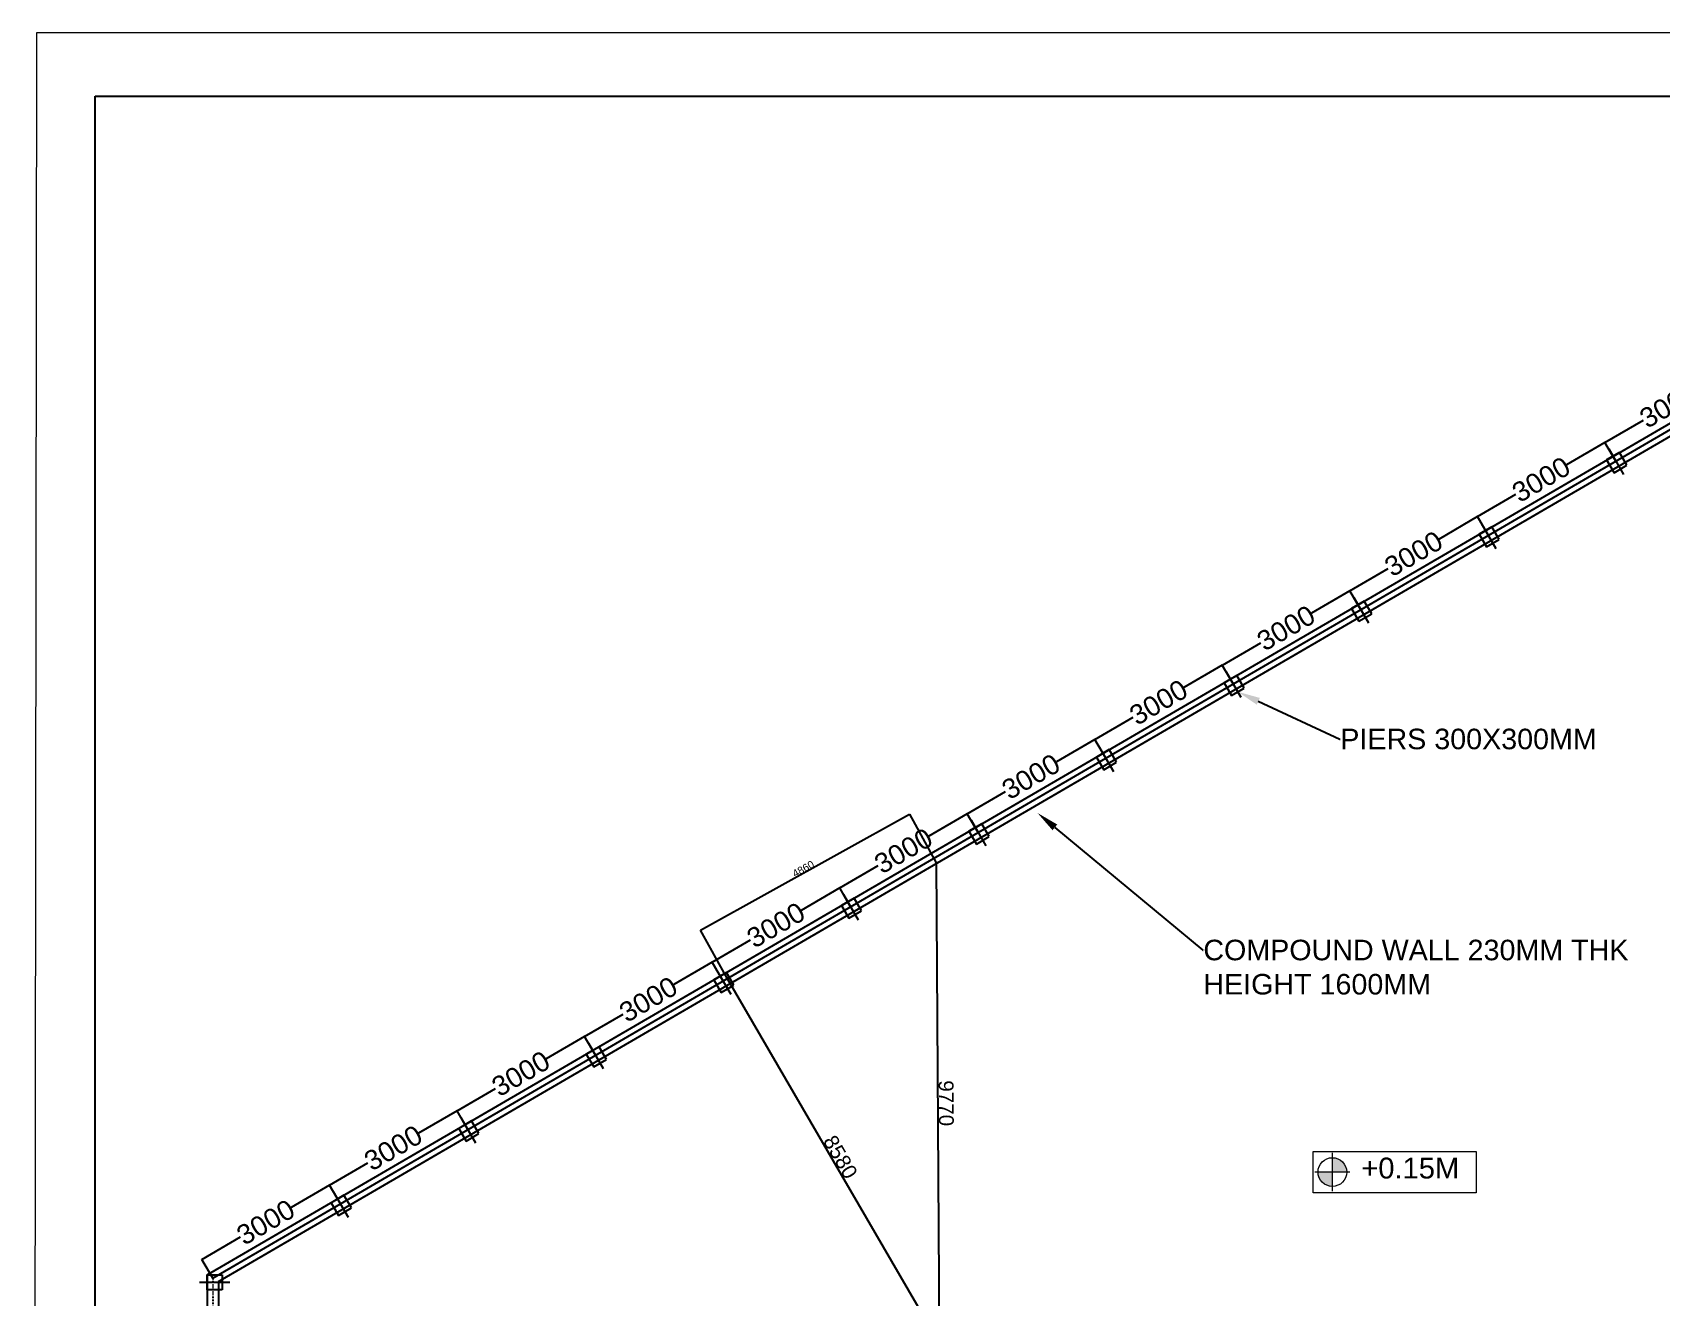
# Model space of a CAD drawing. Header units: millimetres. Extents: x -1932176 to 78768, y -1967 to 1266654.
# Drawn here: x -219328 to -186235, y 501186 to 526866 of the extents above; entities that cross this region are included whole.
import ezdxf
from ezdxf import colors
from ezdxf.entities.mleader import LeaderData, LeaderLine
from ezdxf.math import Vec2, Vec3

# ---------------------------------------------------------------- set-up
doc = ezdxf.new("R2010")
doc.units = ezdxf.units.MM
doc.linetypes.add('ACAD_ISO03W100', pattern=[30, 12, -18])
doc.layers.add('colins', color=10, linetype='Continuous')
doc.layers.add('LEVEL', color=252, linetype='Continuous', lineweight=13)
doc.layers.add('SHEET', color=7, linetype='Continuous', lineweight=13)
doc.styles.get("Standard").update_dxf_attribs({"font": 'arial.ttf'})
doc.dimstyles.new('ISO-25', dxfattribs={"dimtxt": 150, "dimasz": 2.5, "dimexe": 1.25, "dimexo": 0.625, "dimtad": 1, "dimtxsty": 'Standard', "dimcen": 2.5, "dimadec": 0, "dimazin": 0, "dimtfac": 1, "dimtmove": 0, "dimatfit": 3, "dimfxl": 1, "dimarcsym": 0})
doc.dimstyles.new('STANDARD$0', dxfattribs={"dimtxt": 0.25, "dimasz": 0.2, "dimexe": 0.18, "dimexo": 0.0625, "dimgap": 0.18, "dimtad": 0, "dimdec": 3, "dimzin": 0, "dimdsep": 46, "dimtxsty": 'Standard', "dimblk": 'ARCHTICK', "dimcen": 0, "dimclrd": 3, "dimclre": 1, "dimclrt": 1, "dimadec": 3, "dimazin": 0, "dimtfac": 0.3, "dimtdec": 3, "dimtix": 1, "dimtofl": 0, "dimtmove": 0, "dimatfit": 3, "dimldrblk": 'ARCHTICK', "dimfxl": 1, "dimtolj": 1, "dimtzin": 0, "dimarcsym": 0})

# ---------------------------------------------------------------- blocks, each defined once
blk = doc.blocks.new('*D93')
at = {"color": 0, "lineweight": -2, "transparency": 16777216}
for p, q in [((-213291.2173823536, 503448.092964365), (-214071.8905022592, 502993.7154348245)), ((-213068.9957400782, 503066.6483249503), (-213291.1523599941, 503448.3390783482)), ((-215883.7091031539, 501939.1771923016), (-215103.0359832483, 502393.5547218421)), ((-215661.7985972213, 501557.5514612633), (-215883.9552171372, 501939.2422146612))]:
    blk.add_line(p, q, dxfattribs=at)
at = {"color": 0, "transparency": 16777216}
for points in [[(-213291.2324733223, 503448.1188923936), (-213291.202291385, 503448.0670363364), (-213291.0618141822, 503448.1835101768)], [(-215883.7241941225, 501939.2031203302), (-215883.6940121853, 501939.151264273), (-215883.8646713253, 501939.0866464897)]]:
    blk.add_solid(points, dxfattribs=at)
at = {"layer": 'Defpoints', "color": 0, "transparency": 16777216}
for p in [(-213291.0618141822, 503448.1835101768), (-213068.9643005602, 503066.5943082241), (-215661.7671577033, 501557.4974445371)]:
    blk.add_point(p, dxfattribs=at)
at = {"color": 0, "transparency": 16777216, "insert": (-214587.4632427538, 502693.6350783333), "char_height": 400, "attachment_point": 5, "rotation": 30.200818148766267}
blk.add_mtext('\\A1;3000', dxfattribs=at)
blk = doc.blocks.new('*D48')
at = {"color": 0, "lineweight": -2, "transparency": 16777216}
for p, q in [((-210698.4145252112, 504957.1898280532), (-211479.0876451168, 504502.8122985127)), ((-210476.1928829351, 504575.7451886373), (-210698.3495028517, 504957.4359420365)), ((-213290.9062460115, 503448.2740559898), (-212510.2331261059, 503902.6515855304)), ((-213068.9957400782, 503066.6483249503), (-213291.1523599948, 503448.3390783495))]:
    blk.add_line(p, q, dxfattribs=at)
at = {"color": 0, "transparency": 16777216}
for points in [[(-210698.4296161799, 504957.2157560818), (-210698.3994342426, 504957.1639000246), (-210698.2589570398, 504957.280373865)], [(-213290.9213369801, 503448.2999840184), (-213290.8911550429, 503448.2481279612), (-213291.0618141829, 503448.183510178)]]:
    blk.add_solid(points, dxfattribs=at)
at = {"layer": 'Defpoints', "color": 0, "transparency": 16777216}
for p in [(-210698.2589570398, 504957.280373865), (-210476.1614434171, 504575.6911719111), (-213068.9643005602, 503066.5943082241)]:
    blk.add_point(p, dxfattribs=at)
at = {"color": 0, "transparency": 16777216, "insert": (-211994.6603856114, 504202.7319420215), "char_height": 400, "attachment_point": 5, "rotation": 30.200818148766267}
blk.add_mtext('\\A1;3000', dxfattribs=at)
blk = doc.blocks.new('*D49')
at = {"color": 0, "lineweight": -2, "transparency": 16777216}
for p, q in [((-208105.6116680675, 506466.2866917397), (-208886.2847879732, 506011.9091621991)), ((-207883.3900257917, 506084.8420523244), (-208105.546645708, 506466.532805723)), ((-210698.103388868, 504957.3709196763), (-209917.4302689623, 505411.7484492168)), ((-210476.1928829351, 504575.7451886375), (-210698.3495028513, 504957.4359420359))]:
    blk.add_line(p, q, dxfattribs=at)
at = {"color": 0, "transparency": 16777216}
for points in [[(-208105.6267590362, 506466.3126197683), (-208105.5965770989, 506466.2607637111), (-208105.4560998961, 506466.3772375515)], [(-210698.1184798367, 504957.3968477049), (-210698.0882978994, 504957.3449916478), (-210698.2589570394, 504957.2803738645)]]:
    blk.add_solid(points, dxfattribs=at)
at = {"layer": 'Defpoints', "color": 0, "transparency": 16777216}
for p in [(-208105.4560998961, 506466.3772375515), (-207883.3585862737, 506084.7880355982), (-210476.1614434171, 504575.6911719113)]:
    blk.add_point(p, dxfattribs=at)
at = {"color": 0, "transparency": 16777216, "insert": (-209401.8575284678, 505711.828805708), "char_height": 400, "attachment_point": 5, "rotation": 30.20081814876403}
blk.add_mtext('\\A1;3000', dxfattribs=at)
blk = doc.blocks.new('*D50')
at = {"color": 0, "lineweight": -2, "transparency": 16777216}
for p, q in [((-205512.808810924, 507975.3835554264), (-206293.4819308297, 507521.0060258859)), ((-205290.5871686484, 507593.9389160114), (-205512.7437885644, 507975.6296694097)), ((-208105.3005317245, 506466.4677833631), (-207324.6274118188, 506920.8453129036)), ((-207883.3900257917, 506084.8420523244), (-208105.5466457077, 506466.5328057227))]:
    blk.add_line(p, q, dxfattribs=at)
at = {"color": 0, "transparency": 16777216}
for points in [[(-205512.8239018927, 507975.409483455), (-205512.7937199554, 507975.3576273978), (-205512.6532427526, 507975.4741012382)], [(-208105.3156226932, 506466.4937113916), (-208105.2854407559, 506466.4418553344), (-208105.4560998959, 506466.3772375512)]]:
    blk.add_solid(points, dxfattribs=at)
at = {"layer": 'Defpoints', "color": 0, "transparency": 16777216}
for p in [(-205512.6532427526, 507975.4741012382), (-205290.5557291304, 507593.8848992853), (-207883.3585862737, 506084.7880355982)]:
    blk.add_point(p, dxfattribs=at)
at = {"color": 0, "transparency": 16777216, "insert": (-206809.0546713243, 507220.9256693947), "char_height": 400, "attachment_point": 5, "rotation": 30.20081814876403}
blk.add_mtext('\\A1;3000', dxfattribs=at)
blk = doc.blocks.new('*D51')
at = {"color": 0, "lineweight": -2, "transparency": 16777216}
for p, q in [((-202920.005953781, 509484.4804191134), (-203700.6790736865, 509030.1028895729)), ((-202697.7843115053, 509103.0357796984), (-202919.9409314214, 509484.7265330967)), ((-205512.4976745812, 507975.5646470501), (-204731.8245546755, 508429.9421765906)), ((-205290.5871686484, 507593.9389160114), (-205512.7437885645, 507975.6296694097))]:
    blk.add_line(p, q, dxfattribs=at)
at = {"color": 0, "transparency": 16777216}
for points in [[(-202920.0210447496, 509484.506347142), (-202919.9908628123, 509484.4544910848), (-202919.8503856095, 509484.5709649252)], [(-205512.5127655498, 507975.5905750786), (-205512.4825836126, 507975.5387190214), (-205512.6532427526, 507975.4741012382)]]:
    blk.add_solid(points, dxfattribs=at)
at = {"layer": 'Defpoints', "color": 0, "transparency": 16777216}
for p in [(-202919.8503856095, 509484.5709649252), (-202697.7528719873, 509102.9817629723), (-205290.5557291304, 507593.8848992853)]:
    blk.add_point(p, dxfattribs=at)
at = {"color": 0, "transparency": 16777216, "insert": (-204216.2518141811, 508730.0225330818), "char_height": 400, "attachment_point": 5, "rotation": 30.200818148766267}
blk.add_mtext('\\A1;3000', dxfattribs=at)
blk = doc.blocks.new('*D52')
at = {"color": 0, "lineweight": -2, "transparency": 16777216}
for p, q in [((-200327.2030966378, 510993.5772828003), (-201107.8762165434, 510539.1997532598)), ((-200104.9814543622, 510612.1326433854), (-200327.1380742782, 510993.8233967837)), ((-202919.694817438, 509484.661510737), (-202139.0216975324, 509939.0390402775)), ((-202697.7843115053, 509103.0357796984), (-202919.9409314213, 509484.7265330966))]:
    blk.add_line(p, q, dxfattribs=at)
at = {"color": 0, "transparency": 16777216}
for points in [[(-200327.2181876064, 510993.603210829), (-200327.1880056692, 510993.5513547718), (-200327.0475284664, 510993.6678286121)], [(-202919.7099084067, 509484.6874387656), (-202919.6797264694, 509484.6355827084), (-202919.8503856095, 509484.5709649251)]]:
    blk.add_solid(points, dxfattribs=at)
at = {"layer": 'Defpoints', "color": 0, "transparency": 16777216}
for p in [(-200327.0475284664, 510993.6678286121), (-200104.9500148442, 510612.0786266593), (-202697.7528719873, 509102.9817629723)]:
    blk.add_point(p, dxfattribs=at)
at = {"color": 0, "transparency": 16777216, "insert": (-201623.448957038, 510239.1193967687), "char_height": 400, "attachment_point": 5, "rotation": 30.200818148766267}
blk.add_mtext('\\A1;3000', dxfattribs=at)
blk = doc.blocks.new('*D94')
at = {"color": 0, "lineweight": -2, "transparency": 16777216}
for p, q in [((-197734.4002394944, 512502.6741464875), (-198515.0733594001, 512048.2966169469)), ((-197512.1785972188, 512121.2295070726), (-197734.3352171348, 512502.9202604708)), ((-200326.8919602949, 510993.7583744241), (-199546.2188403892, 511448.1359039646)), ((-200104.9814543622, 510612.1326433856), (-200327.1380742782, 510993.8233967837))]:
    blk.add_line(p, q, dxfattribs=at)
at = {"color": 0, "transparency": 16777216}
for points in [[(-197734.415330463, 512502.7000745161), (-197734.3851485258, 512502.6482184589), (-197734.244671323, 512502.7646922993)], [(-200326.9070512636, 510993.7843024526), (-200326.8768693263, 510993.7324463954), (-200327.0475284664, 510993.6678286123)]]:
    blk.add_solid(points, dxfattribs=at)
at = {"layer": 'Defpoints', "color": 0, "transparency": 16777216}
for p in [(-197734.244671323, 512502.7646922993), (-197512.1471577008, 512121.1754903464), (-200104.9500148442, 510612.0786266593)]:
    blk.add_point(p, dxfattribs=at)
at = {"color": 0, "transparency": 16777216, "insert": (-199030.6460998947, 511748.2162604558), "char_height": 400, "attachment_point": 5, "rotation": 30.20081814876403}
blk.add_mtext('\\A1;3000', dxfattribs=at)
blk = doc.blocks.new('*D53')
at = {"color": 0, "lineweight": -2, "transparency": 16777216}
for p, q in [((-195141.5973823516, 514011.7710101749), (-195922.2705022572, 513557.3934806344)), ((-194919.3757400757, 513630.3263707596), (-195141.532359992, 514012.0171241582)), ((-197734.0891031519, 512502.8552381116), (-196953.4159832463, 512957.2327676521)), ((-197512.1785972188, 512121.2295070726), (-197734.3352171351, 512502.9202604712))]:
    blk.add_line(p, q, dxfattribs=at)
at = {"color": 0, "transparency": 16777216}
for points in [[(-195141.6124733202, 514011.7969382036), (-195141.582291383, 514011.7450821464), (-195141.4418141802, 514011.8615559867)], [(-197734.1041941205, 512502.8811661402), (-197734.0740121832, 512502.829310083), (-197734.2446713233, 512502.7646922998)]]:
    blk.add_solid(points, dxfattribs=at)
at = {"layer": 'Defpoints', "color": 0, "transparency": 16777216}
for p in [(-195141.4418141802, 514011.8615559867), (-194919.3443005577, 513630.2723540334), (-197512.1471577008, 512121.1754903464)]:
    blk.add_point(p, dxfattribs=at)
at = {"color": 0, "transparency": 16777216, "insert": (-196437.8432427518, 513257.3131241433), "char_height": 400, "attachment_point": 5, "rotation": 30.200818148766267}
blk.add_mtext('\\A1;3000', dxfattribs=at)
blk = doc.blocks.new('*D54')
at = {"color": 0, "lineweight": -2, "transparency": 16777216}
for p, q in [((-192548.7945252088, 515520.8678738625), (-193329.4676451144, 515066.490344322)), ((-192326.5728829326, 515139.4232344466), (-192548.7295028492, 515521.1139878458)), ((-195141.2862460091, 514011.9521017991), (-194360.6131261034, 514466.3296313396)), ((-194919.3757400757, 513630.3263707596), (-195141.5323599923, 514012.0171241587))]:
    blk.add_line(p, q, dxfattribs=at)
at = {"color": 0, "transparency": 16777216}
for points in [[(-192548.8096161774, 515520.8938018911), (-192548.7794342402, 515520.8419458339), (-192548.6389570374, 515520.9584196743)], [(-195141.3013369777, 514011.9780298277), (-195141.2711550404, 514011.9261737705), (-195141.4418141805, 514011.8615559873)]]:
    blk.add_solid(points, dxfattribs=at)
at = {"layer": 'Defpoints', "color": 0, "transparency": 16777216}
for p in [(-192548.6389570374, 515520.9584196743), (-192326.5414434146, 515139.3692177204), (-194919.3443005577, 513630.2723540334)]:
    blk.add_point(p, dxfattribs=at)
at = {"color": 0, "transparency": 16777216, "insert": (-193845.040385609, 514766.4099878308), "char_height": 400, "attachment_point": 5, "rotation": 30.200818148766267}
blk.add_mtext('\\A1;3000', dxfattribs=at)
blk = doc.blocks.new('*D55')
at = {"color": 0, "lineweight": -2, "transparency": 16777216}
for p, q in [((-189955.9916680652, 517029.9647375491), (-190736.6647879709, 516575.5872080085)), ((-189733.7700257893, 516648.5200981337), (-189955.9266457056, 517030.2108515323)), ((-192548.4833888657, 515521.0489654857), (-191767.81026896, 515975.4264950262)), ((-192326.5728829326, 515139.4232344466), (-192548.7295028489, 515521.1139878453))]:
    blk.add_line(p, q, dxfattribs=at)
at = {"color": 0, "transparency": 16777216}
for points in [[(-189956.0067590338, 517029.9906655776), (-189955.9765770965, 517029.9388095204), (-189955.8360998937, 517030.0552833609)], [(-192548.4984798343, 515521.0748935143), (-192548.468297897, 515521.023037457), (-192548.6389570371, 515520.9584196738)]]:
    blk.add_solid(points, dxfattribs=at)
at = {"layer": 'Defpoints', "color": 0, "transparency": 16777216}
for p in [(-189955.8360998937, 517030.0552833609), (-189733.7385862713, 516648.4660814074), (-192326.5414434146, 515139.3692177204)]:
    blk.add_point(p, dxfattribs=at)
at = {"color": 0, "transparency": 16777216, "insert": (-191252.2375284654, 516275.5068515174), "char_height": 400, "attachment_point": 5, "rotation": 30.20081814876403}
blk.add_mtext('\\A1;3000', dxfattribs=at)
blk = doc.blocks.new('*D56')
at = {"color": 0, "lineweight": -2, "transparency": 16777216}
for p, q in [((-187363.188810922, 518539.0616012364), (-188143.8619308277, 518084.6840716958)), ((-187140.967168646, 518157.6169618209), (-187363.1237885623, 518539.3077152197)), ((-189955.6805317224, 517030.1458291729), (-189175.0074118167, 517484.5233587135)), ((-189733.7700257894, 516648.5200981337), (-189955.9266457057, 517030.2108515325))]:
    blk.add_line(p, q, dxfattribs=at)
at = {"color": 0, "transparency": 16777216}
for points in [[(-187363.2039018906, 518539.087529265), (-187363.1737199533, 518539.0356732078), (-187363.0332427505, 518539.1521470482)], [(-189955.6956226911, 517030.1717572014), (-189955.6654407537, 517030.1199011442), (-189955.8360998939, 517030.0552833611)]]:
    blk.add_solid(points, dxfattribs=at)
at = {"layer": 'Defpoints', "color": 0, "transparency": 16777216}
for p in [(-187363.0332427505, 518539.1521470482), (-187140.935729128, 518157.5629450947), (-189733.7385862713, 516648.4660814076)]:
    blk.add_point(p, dxfattribs=at)
at = {"color": 0, "transparency": 16777216, "insert": (-188659.4346713222, 517784.6037152046), "char_height": 400, "attachment_point": 5, "rotation": 30.20081814876595}
blk.add_mtext('\\A1;3000', dxfattribs=at)
blk = doc.blocks.new('*D57')
at = {"color": 0, "lineweight": -2, "transparency": 16777216}
for p, q in [((-184769.7233114502, 520047.3272963558), (-185550.5556716998, 519593.2234704729)), ((-184547.6354171515, 519665.8048009678), (-184769.658202816, 520047.5733875295)), ((-187362.7438441985, 518539.3204507665), (-186581.911483949, 518993.4242766494)), ((-187140.9671497078, 518157.6169728392), (-187362.9899353722, 518539.3855594008))]:
    blk.add_line(p, q, dxfattribs=at)
at = {"color": 0, "transparency": 16777216}
for points in [[(-184769.7383933286, 520047.3532296732), (-184769.7082295719, 520047.3013630385), (-184769.5677115463, 520047.4177876255)], [(-187362.7589260769, 518539.3463840839), (-187362.7287623202, 518539.2945174492), (-187362.8994441025, 518539.2299594968)]]:
    blk.add_solid(points, dxfattribs=at)
at = {"layer": 'Defpoints', "color": 0, "transparency": 16777216}
for p in [(-184769.5677115463, 520047.4177876255), (-184547.6039965717, 519665.7507732233), (-187140.935729128, 518157.5629450948)]:
    blk.add_point(p, dxfattribs=at)
at = {"color": 0, "transparency": 16777216, "insert": (-186066.2335778244, 519293.3238735612), "char_height": 400, "attachment_point": 5, "rotation": 30.180732322036555}
blk.add_mtext('\\A1;3000', dxfattribs=at)
blk = doc.blocks.new('*D77')
at = {"color": 0, "lineweight": -2, "ltscale": 30, "transparency": 16777216}
for p, q in [((-200935.6764599325, 509995.8675482545), (-200951.0029170908, 509995.769769416)), ((-200887.4338415725, 500227.498169806), (-200949.7369934985, 509993.2777948057)), ((-200873.341409947, 500225.0880250045), (-200888.6678671053, 500224.990246166))]:
    blk.add_line(p, q, dxfattribs=at)
at = {"color": 0, "ltscale": 30, "transparency": 16777216}
for points in [[(-200949.3203353109, 509993.2804529773), (-200950.153651686, 509993.2751366341), (-200949.7529425283, 509995.7777439309)], [(-200887.017183385, 500227.5008279777), (-200887.85049976, 500227.4955116344), (-200887.4178925428, 500224.9982206809)]]:
    blk.add_solid(points, dxfattribs=at)
at = {"layer": 'Defpoints', "color": 0, "ltscale": 30, "transparency": 16777216}
for p in [(-200949.7529425283, 509995.7777439309), (-200935.0514726512, 509995.8715355119), (-200872.7164226657, 500225.0920122619)]:
    blk.add_point(p, dxfattribs=at)
at = {"color": 0, "ltscale": 30, "transparency": 16777216, "insert": (-200755.4168417558, 505111.4289556799), "char_height": 300, "attachment_point": 5, "rotation": 270.3655273171856}
blk.add_mtext('9770', dxfattribs=at)
blk = doc.blocks.new('*D100')
at = {"color": 0, "lineweight": -2, "ltscale": 30, "transparency": 16777216}
for p, q in [((-205203.9484573654, 507644.2931907733), (-205203.4082901034, 507644.6075859533)), ((-200889.1080804794, 500229.6561806822), (-205203.2310439074, 507641.8181265459)), ((-200887.3103324979, 500227.8099068145), (-200886.7701652359, 500228.1243019945))]:
    blk.add_line(p, q, dxfattribs=at)
at = {"color": 0, "ltscale": 30, "transparency": 16777216}
for points in [[(-205202.8709323995, 507642.0277233325), (-205203.5911554153, 507641.6085297592), (-205204.4886246272, 507643.9787955935)], [(-200888.7479689714, 500229.8657774688), (-200889.4681919873, 500229.4465838956), (-200887.8504997597, 500227.4955116346)]]:
    blk.add_solid(points, dxfattribs=at)
at = {"layer": 'Defpoints', "color": 0, "ltscale": 30, "transparency": 16777216}
for p in [(-205204.4886246273, 507643.9787955934), (-205204.4886246272, 507643.9787955935), (-200887.8504997598, 500227.4955116345)]:
    blk.add_point(p, dxfattribs=at)
at = {"color": 0, "ltscale": 30, "transparency": 16777216, "insert": (-202905.1453758684, 504017.8178859383), "char_height": 300, "attachment_point": 5, "rotation": 300.2008181487657}
blk.add_mtext('8580', dxfattribs=at)
blk = doc.blocks.new('*D116')
at = {"color": 0, "lineweight": -2, "ltscale": 30, "transparency": 16777216}
for p, q in [((-205747.7056140675, 508629.9526987881), (-201498.2421435048, 510981.7008327059)), ((-200950.0555775599, 509996.3245867214), (-201496.6600424061, 510984.005058414)), ((-205203.893790447, 507642.1553725497), (-205750.4982552932, 508629.8358442423))]:
    blk.add_line(p, q, dxfattribs=at)
at = {"color": 0, "ltscale": 30, "transparency": 16777216}
for points in [[(-201498.4439001926, 510982.0653945663), (-201498.0403868171, 510981.3362708456), (-201496.0547723426, 510982.9113728328)], [(-205747.9073707553, 508630.3172606484), (-205747.5038573798, 508629.5881369277), (-205749.8929852297, 508628.7421586612)]]:
    blk.add_solid(points, dxfattribs=at)
at = {"layer": 'Defpoints', "color": 0, "ltscale": 30, "transparency": 16777216}
for p in [(-201496.0547723426, 510982.9113728328), (-200949.7529425283, 509995.7777439309), (-205203.5911554153, 507641.6085297592)]:
    blk.add_point(p, dxfattribs=at)
at = {"color": 0, "ltscale": 30, "transparency": 16777216, "insert": (-203660.3606591785, 509873.3823663098), "char_height": 150, "attachment_point": 5, "rotation": 28.961122949219714}
blk.add_mtext('4860', dxfattribs=at)

msp = doc.modelspace()

# ---------------------------------------------------------------- hatches: boundary and pattern name
at = {"layer": 'LEVEL'}
h = msp.add_hatch(color=7, dxfattribs=at)
h.dxf.hatch_style = 1
h.paths.add_polyline_path([(-192903.8577259179, 503713.9519895252), (-193196.0447595495, 503713.9519895252, 0.001539431554818933), (-193196.0502991426, 503712.1527604477, 0.414213562373095), (-192903.8577259179, 503419.9601872232)])
h.paths.add_polyline_path([(-192903.8577259179, 504004.3453336725), (-192903.8577259179, 503713.9519895252), (-192611.6706922866, 503713.9519895252, 0.4124111554311252)])

# ---------------------------------------------------------------- linework, layer by layer
at = {"transparency": 16777216}
for p, q in [((-215776.7671577033, 501623.624284919), (-184605.981585093, 519766.0505849721)), ((-215661.7671577033, 501557.4974445371), (-184548.1328719851, 519666.6598087816)), ((-215546.7671577033, 501491.3706041552), (-184689.1005662453, 519451.5513196219)), ((-187285.5313533355, 518406.2912710147), (-186985.376749341, 517889.5656316507)), ((-188579.0981642167, 517189.2695759445), (-188578.3050909414, 517187.9058849963)), ((-189878.3342104786, 516897.1944073277), (-189578.1796064844, 516380.4687679637)), ((-192471.1370676217, 515388.0975436406), (-192170.9824636275, 514871.3719042767)), ((-195063.939924765, 513879.0006799535), (-194763.7853207708, 513362.2750405895)), ((-197656.7427819081, 512369.9038162666), (-197356.5881779139, 511853.1781769026)), ((-200249.5456390512, 510860.8069525795), (-199949.3910350573, 510344.0813132155)), ((-202842.3484961946, 509351.7100888924), (-202542.1938922004, 508834.9844495284)), ((-205435.1513533379, 507842.6132252053), (-205134.9967493435, 507325.8875858414)), ((-208027.9542104808, 506333.5163615184), (-207727.7996064868, 505816.7907221544)), ((-210620.7570676241, 504824.4194978313), (-210320.6024636301, 504307.6938584673)), ((-213213.6887550863, 503315.2476506454), (-212913.5341510918, 502798.5220112815)), ((-215316.9130728008, 501471.8890359123), (-215931.9689201327, 501471.8890359123)), ((-215776.7671577033, 501623.624284919), (-215776.7671577033, 466557.4974445371)), ((-215546.7671577033, 501491.3706041552), (-215546.7671577033, 466787.4974445371))]:
    msp.add_line(p, q, dxfattribs=at)
at = {"linetype": 'ACAD_ISO03W100', "transparency": 16777216}
msp.add_line((-215661.7671577033, 501557.4974445371), (-215661.7671577033, 466557.4974445371), dxfattribs=at)
at = {"color": 0}
msp.add_lwpolyline([(-218058.0445859323, 525575.7203193102), (-136752.0139981101, 525575.7203193102), (-136752.0139981101, 456581.4552219532), (-218058.0445859323, 456581.4552219532)], close=True, dxfattribs=at)
at = {"layer": 'colins', "transparency": 16777216}
for p, q in [((-187069.0162084143, 518332.4831176397), (-187328.2948014071, 518181.574416491)), ((-186918.9412024874, 518074.6369094099), (-187069.0162084143, 518332.4831176397)), ((-187328.2948014071, 518181.574416491), (-187177.6744905432, 517922.7913113448)), ((-187177.6744905432, 517922.7913113448), (-186918.9412024874, 518074.6369094099)), ((-189661.8190655574, 516823.3862539526), (-189921.0976585503, 516672.4775528039)), ((-189921.0976585503, 516672.4775528039), (-189770.4773476865, 516413.6944476578)), ((-189511.7440596306, 516565.5400457229), (-189661.8190655574, 516823.3862539526)), ((-189770.4773476865, 516413.6944476578), (-189511.7440596306, 516565.5400457229)), ((-192254.6219227008, 515314.2893902657), (-192513.9005156934, 515163.3806891169)), ((-192104.5469167737, 515056.4431820358), (-192254.6219227008, 515314.2893902657)), ((-192513.9005156934, 515163.3806891169), (-192363.2802048296, 514904.5975839708)), ((-192363.2802048296, 514904.5975839708), (-192104.5469167737, 515056.4431820358)), ((-194847.4247798441, 513805.1925265786), (-195106.7033728367, 513654.2838254299)), ((-195106.7033728367, 513654.2838254299), (-194956.083061973, 513395.5007202837)), ((-194697.349773917, 513547.3463183487), (-194847.4247798441, 513805.1925265786)), ((-194956.083061973, 513395.5007202837), (-194697.349773917, 513547.3463183487)), ((-197440.227636987, 512296.0956628915), (-197699.5062299798, 512145.1869617428)), ((-197290.1526310601, 512038.2494546617), (-197440.227636987, 512296.0956628915)), ((-197699.5062299798, 512145.1869617428), (-197548.8859191161, 511886.4038565967)), ((-197548.8859191161, 511886.4038565967), (-197290.1526310601, 512038.2494546617)), ((-200033.0304941303, 510786.9987992045), (-200292.3090871229, 510636.0900980558)), ((-200292.3090871229, 510636.0900980558), (-200141.6887762594, 510377.3069929096)), ((-199882.9554882032, 510529.1525909746), (-200033.0304941303, 510786.9987992045)), ((-200141.6887762594, 510377.3069929096), (-199882.9554882032, 510529.1525909746)), ((-202625.8333512737, 509277.9019355174), (-202885.1119442662, 509126.9932343686)), ((-202885.1119442662, 509126.9932343686), (-202734.4916334025, 508868.2101292225)), ((-202734.4916334025, 508868.2101292225), (-202475.7583453465, 509020.0557272875)), ((-202475.7583453465, 509020.0557272875), (-202625.8333512737, 509277.9019355174)), ((-205218.6362084168, 507768.8050718304), (-205477.9148014096, 507617.8963706816)), ((-205068.5612024899, 507510.9588636005), (-205218.6362084168, 507768.8050718304)), ((-205477.9148014096, 507617.8963706816), (-205327.2944905456, 507359.1132655354)), ((-205327.2944905456, 507359.1132655354), (-205068.5612024899, 507510.9588636005)), ((-207811.4390655599, 506259.7082081434), (-208070.7176585525, 506108.7995069947)), ((-208070.7176585525, 506108.7995069947), (-207920.097347689, 505850.0164018485)), ((-207920.097347689, 505850.0164018485), (-207661.3640596328, 506001.8619999135)), ((-207661.3640596328, 506001.8619999135), (-207811.4390655599, 506259.7082081434)), ((-210404.2419227032, 504750.6113444563), (-210663.5205156958, 504599.7026433075)), ((-210254.1669167761, 504492.7651362264), (-210404.2419227032, 504750.6113444563)), ((-210663.5205156958, 504599.7026433075), (-210512.9002048323, 504340.9195381614)), ((-210512.9002048323, 504340.9195381614), (-210254.1669167761, 504492.7651362264)), ((-212997.1736101651, 503241.4394972705), (-213256.4522031579, 503090.5307961217)), ((-213256.4522031579, 503090.5307961217), (-213105.831892294, 502831.7476909755)), ((-212847.0986042382, 502983.5932890406), (-212997.1736101651, 503241.4394972705)), ((-213105.831892294, 502831.7476909755), (-212847.0986042382, 502983.5932890406)), ((-215776.7671577033, 501621.8890359123), (-215476.7671577033, 501621.8890359123)), ((-215776.7671577033, 501321.8890359123), (-215776.7671577033, 501621.8890359123)), ((-215476.7671577033, 501621.8890359123), (-215476.7671577033, 501321.8890359123)), ((-215476.7671577033, 501321.8890359123), (-215776.7671577033, 501321.8890359123))]:
    msp.add_line(p, q, dxfattribs=at)
at = {"layer": 'LEVEL'}
for p, q in [((-192903.8577259179, 503326.6461181787), (-192903.8577259179, 504101.2578608717)), ((-193257.9335740838, 503713.9519895252), (-192549.781877752, 503713.9519895252))]:
    msp.add_line(p, q, dxfattribs=at)
msp.add_lwpolyline([(-193296.1245983607, 504131.8008945595), (-189980.2253592551, 504131.8008945595), (-189980.2253592551, 503288.990116484), (-193296.1245983607, 503288.990116484)], close=True, dxfattribs=at)
msp.add_circle((-192903.8577259179, 503712.1527604478), 292.1925732246302, dxfattribs=at)
at = {"layer": 'SHEET', "linetype": 'ByBlock', "lineweight": 20, "ltscale": 0.7, "transparency": 33554671}
msp.add_lwpolyline([(-219240.9740289446, 526865.9765532487), (-120647.7631330296, 526865.9765532487), (-120734.7583580053, 455651.9224871919), (-219327.9692539204, 455651.9224871919)], close=True, dxfattribs=at)

# ---------------------------------------------------------------- texts
at = {"layer": 'LEVEL'}
msp.add_text('+0.15M', height=423.8257412332975, dxfattribs=at).set_placement((-192316.2599417699, 503581.916872416))

# ---------------------------------------------------------------- dimensions: what is measured, and where the dimension line sits
at = {"transparency": 16777216}
for p1, p2, distance, picture, middle in [((-187140.935729128, 518157.5629450947), (-184547.6039965717, 519665.7507732233), 441.51738431008914, '*D57', (-186066.2335778244, 519293.3238735612)), ((-189733.7385862713, 516648.4660814075), (-187140.935729128, 518157.5629450947), 441.5174114401486, '*D56', (-188659.4346713222, 517784.6037152046)), ((-192326.5414434146, 515139.3692177205), (-189733.7385862713, 516648.4660814075), 441.51741143998913, '*D55', (-191252.2375284654, 516275.5068515174)), ((-194919.3443005577, 513630.2723540334), (-192326.5414434146, 515139.3692177205), 441.5174114405317, '*D54', (-193845.040385609, 514766.4099878308)), ((-197512.1471577008, 512121.1754903464), (-194919.3443005577, 513630.2723540334), 441.51741143993263, '*D53', (-196437.8432427518, 513257.3131241433)), ((-200104.9500148442, 510612.0786266593), (-197512.1471577008, 512121.1754903464), 441.51741143948425, '*D94', (-199030.6460998947, 511748.2162604558)), ((-202697.7528719873, 509102.9817629723), (-200104.9500148442, 510612.0786266593), 441.5174114393982, '*D52', (-201623.448957038, 510239.1193967687)), ((-205290.5557291304, 507593.8848992853), (-202697.7528719873, 509102.9817629723), 441.5174114394842, '*D51', (-204216.2518141811, 508730.0225330818)), ((-207883.3585862737, 506084.7880355982), (-205290.5557291304, 507593.8848992853), 441.51741143948425, '*D50', (-206809.0546713243, 507220.9256693947)), ((-210476.1614434171, 504575.6911719112), (-207883.3585862737, 506084.7880355982), 441.5174114399388, '*D49', (-209401.8575284678, 505711.828805708)), ((-213068.9643005602, 503066.5943082242), (-210476.1614434171, 504575.6911719112), 441.51741144048765, '*D48', (-211994.6603856114, 504202.7319420215)), ((-215661.7671577033, 501557.4974445371), (-213068.9643005602, 503066.5943082242), 441.5174114390799, '*D93', (-214587.4632427538, 502693.6350783333))]:
    dim = msp.add_aligned_dim(p1=p1, p2=p2, distance=distance, dimstyle='STANDARD$0', override={"dimtxt": 400, "dimasz": 0.18, "dimgap": 0.09, "dimdec": 0, "dimcen": 0.09, "dimclrd": 0, "dimclre": 0, "dimclrt": 0, "dimadec": 0, "dimtfac": 1, "dimtdec": 0, "dimtix": 0}, dxfattribs=at)
    dim.commit()
    dim.dimension.update_dxf_attribs({"geometry": picture, "text_midpoint": middle})
at = {"color": 252, "ltscale": 30}
dim = msp.add_aligned_dim(p1=(-205203.5911554153, 507641.6085297592), p2=(-200949.7529425283, 509995.7777439309), distance=1128.2191677893925, text='4860', dimstyle='ISO-25', dxfattribs=at)
dim.commit()
dim.dimension.update_dxf_attribs({"geometry": '*D116', "text_midpoint": (-203660.3606591785, 509873.3823663098)})
for p1, p2, distance, text, picture, middle in [((-200872.7164226657, 500225.092012262), (-200935.0514726512, 509995.871535512), 14.701769057111743, '9770', '*D77', (-200755.4168417558, 505111.4289556799)), ((-200887.8504997598, 500227.4955116345), (-205204.4886246272, 507643.9787955933), -8.769235039771185e-11, '8580', '*D100', (-202905.1453758684, 504017.8178859383))]:
    dim = msp.add_aligned_dim(p1=p1, p2=p2, distance=distance, text=text, dimstyle='ISO-25', override={"dimtxt": 300, "dimgap": 10}, dxfattribs=at)
    dim.commit()
    dim.dimension.update_dxf_attribs({"geometry": picture, "text_midpoint": middle})

# ---------------------------------------------------------------- leaders
at = {"color": 7, "linetype": 'ByBlock', "lineweight": 20}
ml = msp.add_multileader_mtext('Standard', dxfattribs=at)
ml.set_content('PIERS 300X300MM', color=7)
ml.set_leader_properties()
ml.build(insert=Vec2(0, 0))
ml.multileader.update_dxf_attribs({"arrow_head_size": 458.7507747806619})
ctx = ml.context
ctx.base_point, ctx.char_height, ctx.arrow_head_size, ctx.landing_gap_size, ctx.plane_origin = Vec3(-192744.6404188625, 512508.9042423646), 417.0461588915107, 458.7507747806619, 1.668184635566043, Vec3(-195140.136468221, 514223.1699809091)
notes = []
notes.append((ctx, [(0, (1, 1, 0), (-192752.9813420405, 512508.9042423646), (1, 0), 8.340923177959322, [(0, [(-194826.716417945, 513471.4235193162)], 0, [])])]))
ctx.mtext.insert, ctx.mtext.flow_direction = Vec3(-192742.9722342268, 512721.1255483216), 5
ml = msp.add_multileader_mtext('Standard', dxfattribs=at)
ml.set_content('COMPOUND WALL 230MM THK \\PHEIGHT 1600MM', color=7)
ml.set_leader_properties()
ml.build(insert=Vec2(0, 0))
ml.multileader.update_dxf_attribs({"arrow_head_size": 458.7507747806619})
ctx = ml.context
ctx.base_point, ctx.char_height, ctx.arrow_head_size, ctx.landing_gap_size, ctx.plane_origin = Vec3(-195529.088501813, 508221.0714157359), 417.0461588915107, 458.7507747806619, 1.668184635566043, Vec3(-199312.0765591409, 511719.1393925771)
notes.append((ctx, [(0, (1, 1, 0), (-195535.7612403553, 508221.0714157359), (1, 0), 6.672738542264174, [(0, [(-198899.0675985893, 511009.5422562293)], 0, [])])]))
ctx.mtext.insert, ctx.mtext.flow_direction = Vec3(-195527.4203171773, 508433.1504822117), 5
for ctx, leaders in notes:
    for number, flags, end, landing, length, lines in leaders:
        leader = LeaderData()
        leader.index, (leader.has_last_leader_line, leader.has_dogleg_vector, leader.attachment_direction) = number, flags
        leader.last_leader_point, leader.dogleg_vector, leader.dogleg_length = Vec3(end), Vec3(landing), length
        for number, points, colour, breaks in lines:
            line = LeaderLine()
            line.index, line.vertices, line.color, line.breaks = number, Vec3.list(points), colors.encode_raw_color(colour), breaks
            leader.lines.append(line)
        ctx.leaders.append(leader)

doc.saveas('drawing.dxf')
